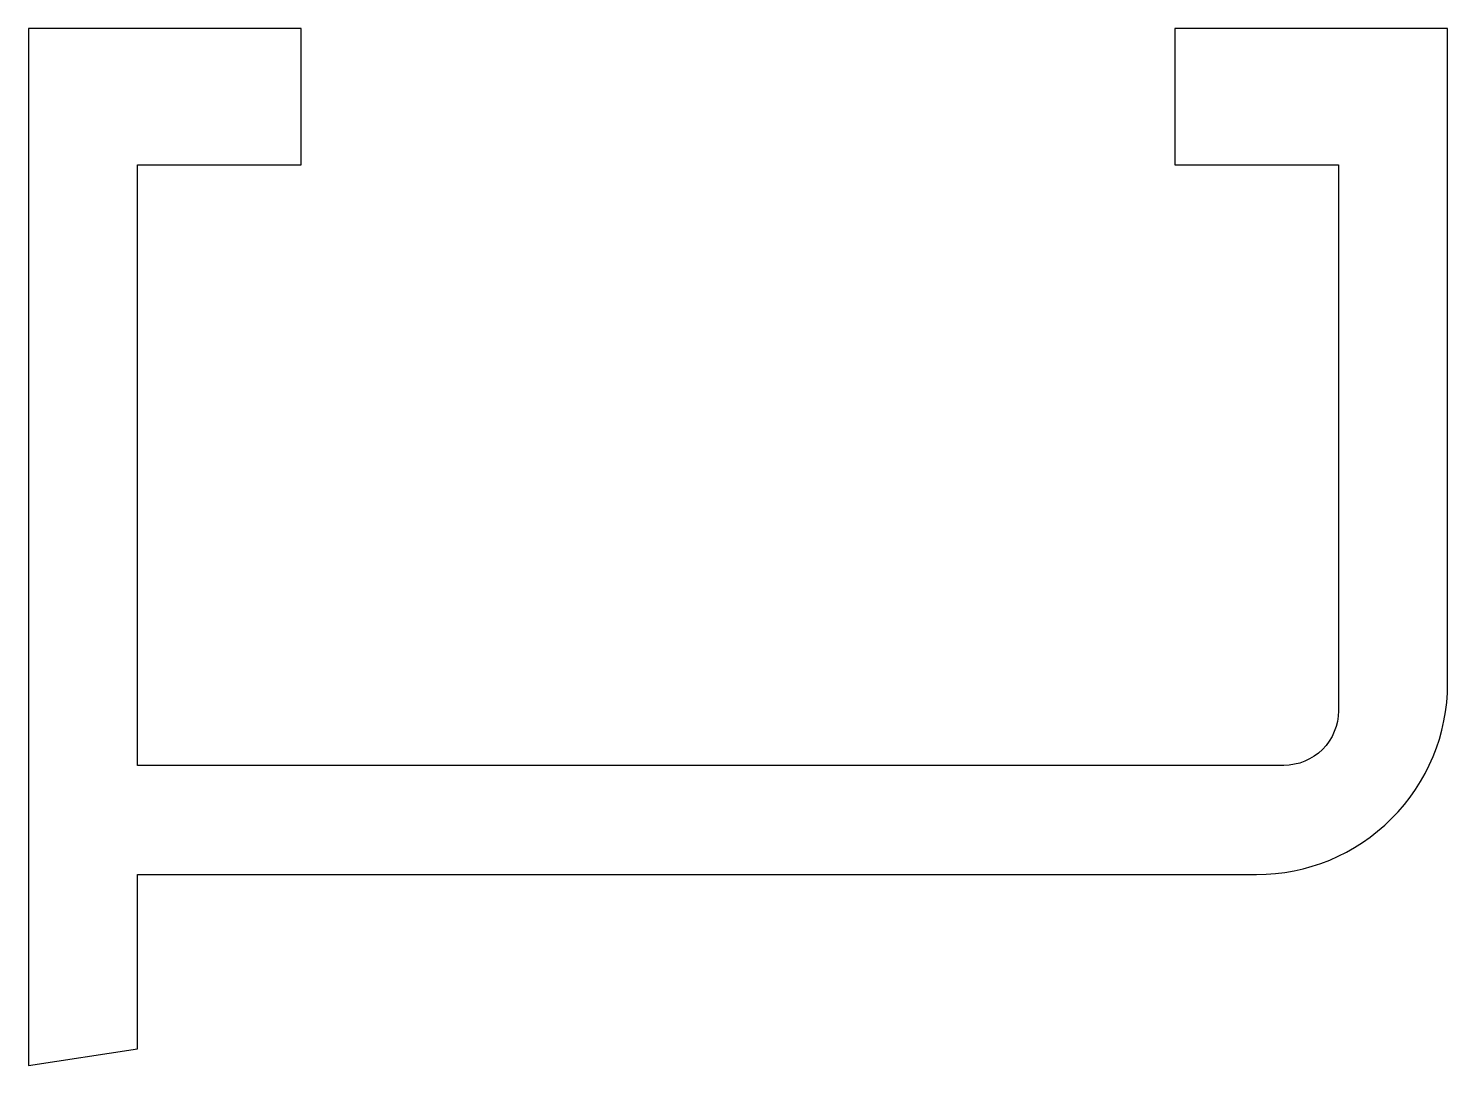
# Model space of a CAD drawing. Extents: x 1423.7 to 1449.7, y -22.3 to -3.3.
import ezdxf

# ---------------------------------------------------------------- set-up
doc = ezdxf.new("R2010")
doc.units = 0
doc.header["$LTSCALE"] = 15
doc.layers.get('0').update_dxf_attribs({"linetype": 'CONTINUOUS'})

msp = doc.modelspace()

# ---------------------------------------------------------------- linework, layer by layer
msp.add_lwpolyline([(1423.701, -3.262), (1423.701, -22.262), (1425.701, -21.955), (1425.701, -18.762), (1446.201, -18.762, 0.414214), (1449.701, -15.262), (1449.701, -3.262), (1444.701, -3.262), (1444.701, -5.762), (1447.701, -5.762), (1447.701, -15.762, -0.414214), (1446.701, -16.762), (1425.701, -16.762), (1425.701, -5.762), (1428.701, -5.762), (1428.701, -3.262)], format="xyb", close=True)

doc.saveas('drawing.dxf')
